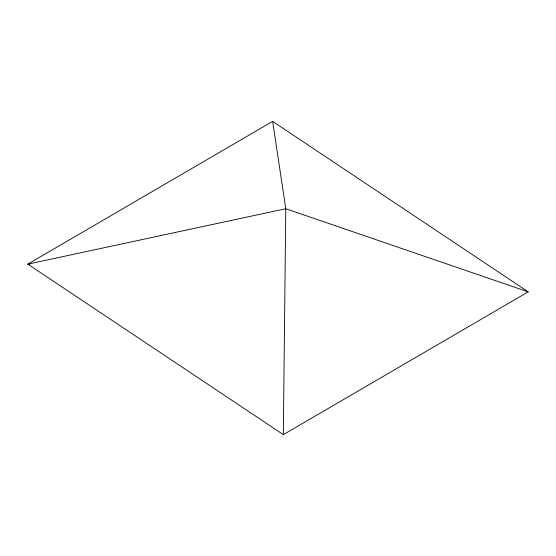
<?xml version="1.0" encoding="UTF-8"?>
<svg xmlns="http://www.w3.org/2000/svg" width="556" height="556" viewBox="0 0 556 556"><rect width="100%" height="100%" fill="white"/><g stroke="black" fill="none" stroke-linecap="round" stroke-linejoin="round"><path stroke-width="0.83" d="M283.345 434.632L285.77 208.729L272.655 121.368L27.8 264.135L283.345 434.632L528.2 291.865L272.655 121.368M528.2 291.865L285.77 208.729L27.8 264.135L29.44 264.698"/></g></svg>
